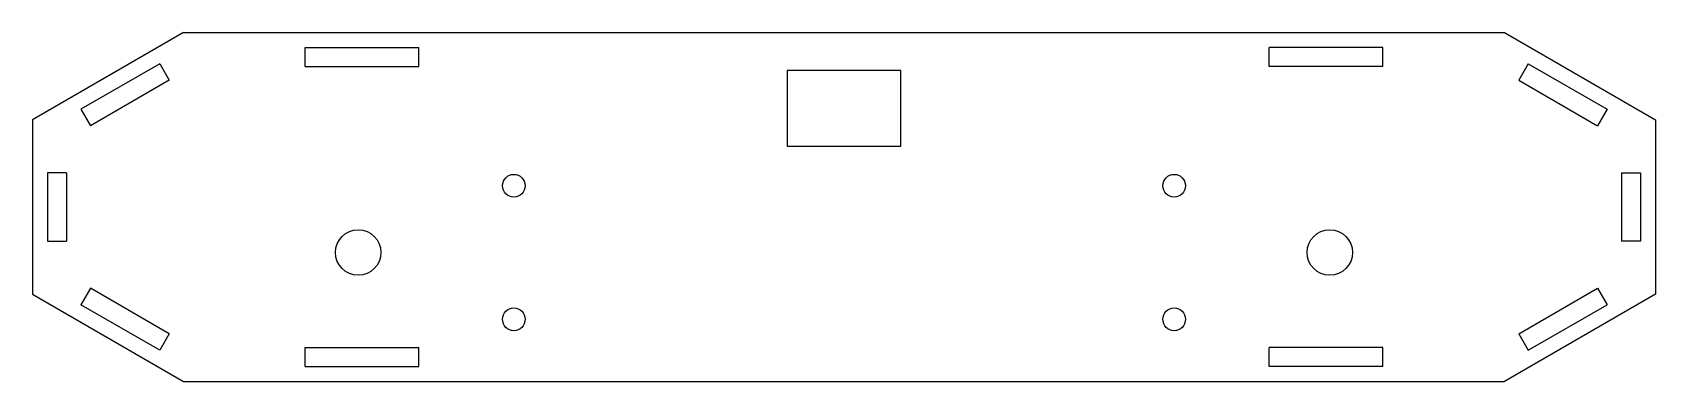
# Model space of a CAD drawing. Header units: millimetres. Extents: x -107 to 107, y -23 to 23.
import ezdxf

# ---------------------------------------------------------------- set-up
doc = ezdxf.new("R2010")
doc.units = ezdxf.units.MM

msp = doc.modelspace()

# ---------------------------------------------------------------- linework, layer by layer
at = {"color": 7, "linetype": 'Continuous', "lineweight": 25}
for p, q in [((-87, 23), (-106.92, 11.5)), ((-87, 23), (87, 23)), ((87, 23), (106.92, 11.5)), ((-71, 21), (-56, 21)), ((-71, 18.5), (-71, 21)), ((-56, 18.5), (-56, 21)), ((71, 21), (56, 21)), ((56, 18.5), (56, 21)), ((71, 18.5), (71, 21)), ((-90.15, 18.87), (-100.54, 12.87)), ((-90.15, 18.87), (-88.9, 16.71)), ((-71, 18.5), (-56, 18.5)), ((7.5, 18), (-7.5, 18)), ((-7.5, 18), (-7.5, 8)), ((7.5, 8), (7.5, 18)), ((71, 18.5), (56, 18.5)), ((90.15, 18.87), (88.9, 16.71)), ((90.15, 18.87), (100.54, 12.87)), ((-88.9, 16.71), (-99.29, 10.71)), ((88.9, 16.71), (99.29, 10.71)), ((-100.54, 12.87), (-99.29, 10.71)), ((100.54, 12.87), (99.29, 10.71)), ((-106.92, 11.5), (-106.92, -11.5)), ((106.92, 11.5), (106.92, -11.5)), ((-7.5, 8), (7.5, 8)), ((-104.92, 4.5), (-104.92, -4.5)), ((-102.42, 4.5), (-104.92, 4.5)), ((-102.42, 4.5), (-102.42, -4.5)), ((102.42, 4.5), (104.92, 4.5)), ((102.42, 4.5), (102.42, -4.5)), ((104.92, 4.5), (104.92, -4.5)), ((-104.92, -4.5), (-102.42, -4.5)), ((104.92, -4.5), (102.42, -4.5)), ((-106.92, -11.5), (-87, -23)), ((-99.29, -10.71), (-100.54, -12.87)), ((-88.9, -16.71), (-99.29, -10.71)), ((106.92, -11.5), (87, -23)), ((88.9, -16.71), (99.29, -10.71)), ((99.29, -10.71), (100.54, -12.87)), ((-90.15, -18.87), (-100.54, -12.87)), ((90.15, -18.87), (100.54, -12.87)), ((-88.9, -16.71), (-90.15, -18.87)), ((88.9, -16.71), (90.15, -18.87)), ((-71, -18.5), (-56, -18.5)), ((-71, -21), (-71, -18.5)), ((-56, -21), (-56, -18.5)), ((71, -18.5), (56, -18.5)), ((56, -21), (56, -18.5)), ((71, -21), (71, -18.5)), ((-71, -21), (-56, -21)), ((71, -21), (56, -21)), ((-87, -23), (87, -23))]:
    msp.add_line(p, q, dxfattribs=at)
for centre, radius in [((-43.5, 2.8), 1.5), ((43.5, 2.8), 1.5), ((-64, -6), 3), ((64, -6), 3), ((-43.5, -14.8), 1.5), ((43.5, -14.8), 1.5)]:
    msp.add_circle(centre, radius, dxfattribs=at)

doc.saveas('drawing.dxf')
